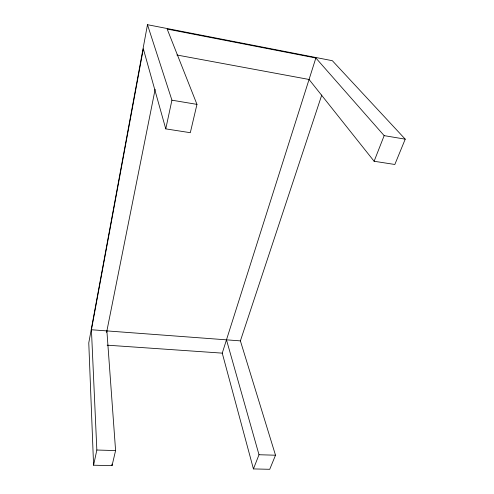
<?xml version="1.0" encoding="UTF-8"?>
<svg xmlns="http://www.w3.org/2000/svg" width="494" height="494" viewBox="0 0 494 494"><rect width="100%" height="100%" fill="white"/><g stroke="black" fill="none" stroke-linecap="round" stroke-linejoin="round"><path stroke-width="0.74" d="M176.877 55.001L309.059 79.466L374.112 161.26L394.836 164.477L405.228 139.16L332.351 60.706L147.478 24.7L88.772 342.904L93.582 465.212L112.045 465.638L115.59 450.571L106.889 330.906M93.582 465.212L96.843 450.028L91.427 329.751L143.322 48.789L165.768 128.878L190.307 132.695L196.964 104.376L167.176 29.072L315.87 58.002L384.159 135.64L405.228 139.16M106.593 332.388L155.141 89.334M165.768 128.878L171.924 100.189L147.478 24.7M321.767 95.021L240.393 340.879L275.51 455.215L269.73 469.3L253.434 468.923L222.257 353.136L315.87 58.002M253.434 468.923L259.004 454.733L226.48 339.835M374.112 161.26L384.159 135.64M96.843 450.028L115.59 450.571M259.004 454.733L275.51 455.215M107.149 345.17L222.257 353.136M91.427 329.751L240.393 340.879M171.924 100.189L196.964 104.376M111.947 464.101L112.045 465.638"/></g></svg>
